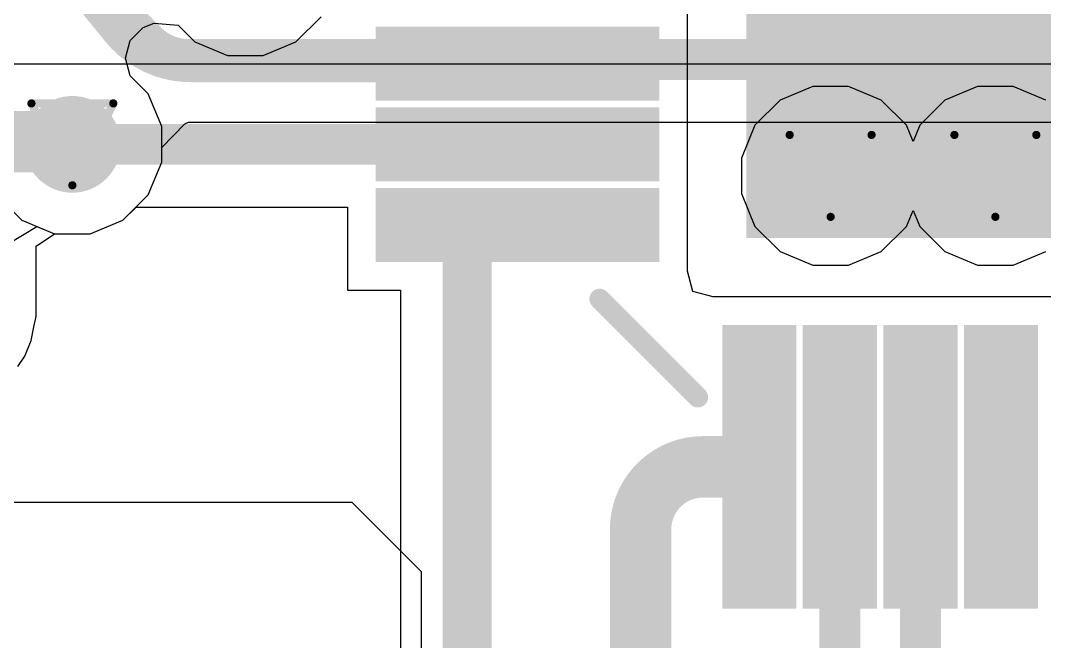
# Model space of a CAD drawing. Header units: inches. Extents: x 0 to 12.2, y 0 to 7.
# Drawn here: x 2.5551 to 2.8052, y 1.3911 to 1.5427 of the extents above; entities that cross this region are included whole.
import ezdxf

# ---------------------------------------------------------------- set-up
doc = ezdxf.new("R2010")
doc.units = ezdxf.units.IN
doc.header["$MEASUREMENT"] = 0
for name, color, linetype in [('Bottom Layer', 5, 'Continuous'), ('Drill Drawing', 1, 'Continuous'), ('Layer 1', 16, 'Continuous'), ('Layer 2', 76, 'Continuous'), ('Top Layer', 1, 'Continuous'), ('Top Overlay', 2, 'Continuous'), ('Top Paste', 8, 'Continuous'), ('Top Solder', 216, 'Continuous'), ('Via Holes', 16, 'Continuous')]:
    doc.layers.add(name, color=color, linetype=linetype)

# ---------------------------------------------------------------- blocks, each defined once
blk = doc.blocks.new('48_HTQFP__7_7__18')
at = {"layer": 'Top Layer'}
for points in [[(-0.10827, 0.10827), (0.10827, 0.10827), (0.10827, -0.10827), (-0.10827, -0.10827)], [(0.13583, -0.04331), (0.19882, -0.04331), (0.19882, -0.05512), (0.13583, -0.05512)], [(0.13583, -0.06299), (0.19882, -0.06299), (0.19882, -0.0748), (0.13583, -0.0748)], [(0.13583, -0.08268), (0.19882, -0.08268), (0.19882, -0.09449), (0.13583, -0.09449)], [(0.13583, -0.10236), (0.19882, -0.10236), (0.19882, -0.11417), (0.13583, -0.11417)], [(0.06299, -0.13583), (0.0748, -0.13583), (0.0748, -0.19882), (0.06299, -0.19882)], [(0.08268, -0.13583), (0.09449, -0.13583), (0.09449, -0.19882), (0.08268, -0.19882)], [(0.10236, -0.13583), (0.11417, -0.13583), (0.11417, -0.19882), (0.10236, -0.19882)]]:
    blk.add_hatch(color=1, dxfattribs=at).paths.add_polyline_path(points)
at = {"layer": 'Top Paste'}
for points in [[(-0.10827, 0.10827), (0.10827, 0.10827), (0.10827, -0.10827), (-0.10827, -0.10827)], [(0.13583, -0.04331), (0.19882, -0.04331), (0.19882, -0.05512), (0.13583, -0.05512)], [(0.13583, -0.06299), (0.19882, -0.06299), (0.19882, -0.0748), (0.13583, -0.0748)], [(0.13583, -0.08268), (0.19882, -0.08268), (0.19882, -0.09449), (0.13583, -0.09449)], [(0.13583, -0.10236), (0.19882, -0.10236), (0.19882, -0.11417), (0.13583, -0.11417)], [(0.06299, -0.13583), (0.0748, -0.13583), (0.0748, -0.19882), (0.06299, -0.19882)], [(0.08268, -0.13583), (0.09449, -0.13583), (0.09449, -0.19882), (0.08268, -0.19882)], [(0.10236, -0.13583), (0.11417, -0.13583), (0.11417, -0.19882), (0.10236, -0.19882)]]:
    blk.add_hatch(color=8, dxfattribs=at).paths.add_polyline_path(points)
at = {"layer": 'Top Solder'}
for points in [[(-0.11142, 0.11142), (0.11142, 0.11142), (0.11142, -0.11142), (-0.11142, -0.11142)], [(0.13268, -0.04016), (0.20197, -0.04016), (0.20197, -0.05827), (0.13268, -0.05827)], [(0.13268, -0.05984), (0.20197, -0.05984), (0.20197, -0.07795), (0.13268, -0.07795)], [(0.13268, -0.07953), (0.20197, -0.07953), (0.20197, -0.09764), (0.13268, -0.09764)], [(0.13268, -0.09921), (0.20197, -0.09921), (0.20197, -0.11732), (0.13268, -0.11732)], [(0.05984, -0.13268), (0.07795, -0.13268), (0.07795, -0.20197), (0.05984, -0.20197)], [(0.07953, -0.13268), (0.09764, -0.13268), (0.09764, -0.20197), (0.07953, -0.20197)], [(0.09921, -0.13268), (0.11732, -0.13268), (0.11732, -0.20197), (0.09921, -0.20197)]]:
    blk.add_hatch(color=216, dxfattribs=at).paths.add_polyline_path(points)
at = {"layer": 'Top Overlay'}
blk.add_lwpolyline([(0.12632, -0.14727, 0.005, 0.005, 0), (0.15032, -0.12327, 0.005, 0.005, 0)], format="xyseb", dxfattribs=at)
for points in [[(0.14907, -0.12327, 0.0025, 0.0025, 1), (0.15157, -0.12327, 0.0025, 0.0025, 1)], [(0.12507, -0.14727, 0.0025, 0.0025, 1), (0.12757, -0.14727, 0.0025, 0.0025, 1)]]:
    blk.add_lwpolyline(points, format="xyseb", close=True, dxfattribs=at)

msp = doc.modelspace()

# ---------------------------------------------------------------- hatches: boundary and pattern name
at = {"layer": 'Bottom Layer'}
h = msp.add_hatch(color=5, dxfattribs=at)
edge = h.paths.add_edge_path()
edge.add_arc((2.56773, 1.51247), 0.01181, 0, 360)
h = msp.add_hatch(color=5, dxfattribs=at)
edge = h.paths.add_edge_path()
edge.add_arc((2.75294, 1.50477), 0.01181, 0, 360)
h = msp.add_hatch(color=5, dxfattribs=at)
edge = h.paths.add_edge_path()
edge.add_arc((2.79318, 1.50477), 0.01181, 0, 360)
at = {"layer": 'Layer 1'}
h = msp.add_hatch(color=16, dxfattribs=at)
edge = h.paths.add_edge_path()
edge.add_arc((2.56773, 1.51247), 0.01181, 0, 360)
h = msp.add_hatch(color=16, dxfattribs=at)
edge = h.paths.add_edge_path()
edge.add_arc((2.75294, 1.50477), 0.01181, 0, 360)
h = msp.add_hatch(color=16, dxfattribs=at)
edge = h.paths.add_edge_path()
edge.add_arc((2.79318, 1.50477), 0.01181, 0, 360)
at = {"layer": 'Layer 2'}
h = msp.add_hatch(color=76, dxfattribs=at)
edge = h.paths.add_edge_path()
edge.add_arc((2.56773, 1.51247), 0.01181, 0, 360)
h = msp.add_hatch(color=76, dxfattribs=at)
edge = h.paths.add_edge_path()
edge.add_arc((2.75294, 1.50477), 0.01181, 0, 360)
h = msp.add_hatch(color=76, dxfattribs=at)
edge = h.paths.add_edge_path()
edge.add_arc((2.79318, 1.50477), 0.01181, 0, 360)
at = {"layer": 'Top Layer'}
h = msp.add_hatch(color=1, dxfattribs=at)
edge = h.paths.add_edge_path()
edge.add_arc((2.56773, 1.51247), 0.01181, 0, 360)
h = msp.add_hatch(color=1, dxfattribs=at)
edge = h.paths.add_edge_path()
edge.add_arc((2.75294, 1.50477), 0.01181, 0, 360)
h = msp.add_hatch(color=1, dxfattribs=at)
edge = h.paths.add_edge_path()
edge.add_arc((2.79318, 1.50477), 0.01181, 0, 360)
at = {"layer": 'Via Holes'}
h = msp.add_hatch(color=7, dxfattribs=at)
edge = h.paths.add_edge_path()
edge.add_arc((2.56773, 1.51247), 0.00591, 0, 360)
h = msp.add_hatch(color=7, dxfattribs=at)
edge = h.paths.add_edge_path()
edge.add_arc((2.75294, 1.50477), 0.00591, 0, 360)
h = msp.add_hatch(color=7, dxfattribs=at)
edge = h.paths.add_edge_path()
edge.add_arc((2.79318, 1.50477), 0.00591, 0, 360)

# ---------------------------------------------------------------- linework, layer by layer
at = {"layer": 'Bottom Layer'}
for p, q in [((2.58954, 1.51172), (2.59517, 1.51752)), ((2.59517, 1.51752), (2.5961, 1.51788)), ((2.5961, 1.51788), (2.59619, 1.51786)), ((2.59619, 1.51786), (2.89569, 1.51786)), ((2.58954, 1.50813), (2.58954, 1.51172)), ((2.58622, 1.50011), (2.58954, 1.50813)), ((2.58009, 1.49398), (2.58622, 1.50011)), ((2.57207, 1.49066), (2.58009, 1.49398)), ((2.55885, 1.48762), (2.5634, 1.49066)), ((2.5634, 1.49066), (2.57207, 1.49066)), ((2.55885, 1.47255), (2.55885, 1.48762)), ((2.55885, 1.47045), (2.55885, 1.47255)), ((2.55834, 1.46791), (2.55885, 1.47045)), ((2.55885, 1.47045), (2.55885, 1.47045)), ((2.55885, 1.47045), (2.55885, 1.47045)), ((2.55768, 1.4646), (2.55834, 1.46791)), ((2.55608, 1.46072), (2.55768, 1.4646)), ((2.55768, 1.4646), (2.55768, 1.4646)), ((2.55441, 1.45823), (2.55608, 1.46072)), ((2.55608, 1.46072), (2.55608, 1.46072)), ((2.55608, 1.46072), (2.55608, 1.46072))]:
    msp.add_line(p, q, dxfattribs=at)
for points in [[(2.56773, 1.55557, 0.01, 0.01, 0), (2.58588, 1.53742, 0.01, 0.01, 0)], [(2.59619, 1.53316, 0.01, 0.01, -0.198704), (2.58588, 1.53742, 0.01, 0.01, 0)], [(2.59619, 1.53316, 0.01, 0.01, 0), (2.89569, 1.53316, 0.01, 0.01, 0)]]:
    msp.add_lwpolyline(points, format="xyseb", dxfattribs=at)
for points in [[(2.58338, 1.53742, 0.005, 0.005, 1), (2.58838, 1.53742, 0.005, 0.005, 1)], [(2.58338, 1.53742, 0.005, 0.005, 1), (2.58838, 1.53742, 0.005, 0.005, 1)], [(2.59369, 1.53316, 0.005, 0.005, 1), (2.59869, 1.53316, 0.005, 0.005, 1)], [(2.59369, 1.53316, 0.005, 0.005, 1), (2.59869, 1.53316, 0.005, 0.005, 1)]]:
    msp.add_lwpolyline(points, format="xyseb", close=True, dxfattribs=at)
at = {"layer": 'Drill Drawing'}
for points in [[(2.55773, 1.52247, 0.002, 0.002, 0), (2.57773, 1.52247, 0.002, 0.002, 0)], [(2.55773, 1.52247, 0.002, 0.002, 0), (2.56773, 1.50247, 0.002, 0.002, 0)], [(2.56773, 1.50247, 0.002, 0.002, 0), (2.57773, 1.52247, 0.002, 0.002, 0)], [(2.74294, 1.51477, 0.002, 0.002, 0), (2.76294, 1.51477, 0.002, 0.002, 0)], [(2.74294, 1.51477, 0.002, 0.002, 0), (2.75294, 1.49477, 0.002, 0.002, 0)], [(2.75294, 1.49477, 0.002, 0.002, 0), (2.76294, 1.51477, 0.002, 0.002, 0)], [(2.78318, 1.51477, 0.002, 0.002, 0), (2.80318, 1.51477, 0.002, 0.002, 0)], [(2.78318, 1.51477, 0.002, 0.002, 0), (2.79318, 1.49477, 0.002, 0.002, 0)], [(2.79318, 1.49477, 0.002, 0.002, 0), (2.80318, 1.51477, 0.002, 0.002, 0)]]:
    msp.add_lwpolyline(points, format="xyseb", dxfattribs=at)
for points in [[(2.55723, 1.52247, 0.001, 0.001, 1), (2.55823, 1.52247, 0.001, 0.001, 1)], [(2.55723, 1.52247, 0.001, 0.001, 1), (2.55823, 1.52247, 0.001, 0.001, 1)], [(2.57723, 1.52247, 0.001, 0.001, 1), (2.57823, 1.52247, 0.001, 0.001, 1)], [(2.57723, 1.52247, 0.001, 0.001, 1), (2.57823, 1.52247, 0.001, 0.001, 1)], [(2.74244, 1.51477, 0.001, 0.001, 1), (2.74344, 1.51477, 0.001, 0.001, 1)], [(2.74244, 1.51477, 0.001, 0.001, 1), (2.74344, 1.51477, 0.001, 0.001, 1)], [(2.76244, 1.51477, 0.001, 0.001, 1), (2.76344, 1.51477, 0.001, 0.001, 1)], [(2.76244, 1.51477, 0.001, 0.001, 1), (2.76344, 1.51477, 0.001, 0.001, 1)], [(2.78268, 1.51477, 0.001, 0.001, 1), (2.78368, 1.51477, 0.001, 0.001, 1)], [(2.78268, 1.51477, 0.001, 0.001, 1), (2.78368, 1.51477, 0.001, 0.001, 1)], [(2.80268, 1.51477, 0.001, 0.001, 1), (2.80368, 1.51477, 0.001, 0.001, 1)], [(2.80268, 1.51477, 0.001, 0.001, 1), (2.80368, 1.51477, 0.001, 0.001, 1)], [(2.56723, 1.50247, 0.001, 0.001, 1), (2.56823, 1.50247, 0.001, 0.001, 1)], [(2.56723, 1.50247, 0.001, 0.001, 1), (2.56823, 1.50247, 0.001, 0.001, 1)], [(2.75244, 1.49477, 0.001, 0.001, 1), (2.75344, 1.49477, 0.001, 0.001, 1)], [(2.75244, 1.49477, 0.001, 0.001, 1), (2.75344, 1.49477, 0.001, 0.001, 1)], [(2.79268, 1.49477, 0.001, 0.001, 1), (2.79368, 1.49477, 0.001, 0.001, 1)], [(2.79268, 1.49477, 0.001, 0.001, 1), (2.79368, 1.49477, 0.001, 0.001, 1)]]:
    msp.add_lwpolyline(points, format="xyseb", close=True, dxfattribs=at)
at = {"layer": 'Layer 1'}
for p, q in [((2.62235, 1.53748), (2.62849, 1.54361)), ((2.58182, 1.53782), (2.58501, 1.54101)), ((2.58501, 1.54101), (2.58771, 1.54209)), ((2.58771, 1.54209), (2.59354, 1.54158)), ((2.59354, 1.54158), (2.59765, 1.53748)), ((2.58074, 1.53352), (2.58182, 1.53782)), ((2.59765, 1.53748), (2.60566, 1.53416)), ((2.61434, 1.53416), (2.62235, 1.53748)), ((2.58182, 1.52922), (2.58074, 1.53352)), ((2.60566, 1.53416), (2.61434, 1.53416)), ((2.58622, 1.52482), (2.58182, 1.52922)), ((2.58954, 1.51681), (2.58622, 1.52482)), ((2.58954, 1.50813), (2.58954, 1.51681)), ((2.58622, 1.50011), (2.58954, 1.50813)), ((2.54924, 1.50011), (2.55538, 1.49398)), ((2.58009, 1.49398), (2.58622, 1.50011)), ((2.55538, 1.49398), (2.5634, 1.49066)), ((2.57207, 1.49066), (2.58009, 1.49398)), ((2.5634, 1.49066), (2.57207, 1.49066))]:
    msp.add_line(p, q, dxfattribs=at)
at = {"layer": 'Layer 2'}
for p, q in [((2.55139, 1.53216), (2.85678, 1.53216)), ((2.7486, 1.52658), (2.74058, 1.52326)), ((2.75728, 1.52658), (2.7486, 1.52658)), ((2.76529, 1.52326), (2.75728, 1.52658)), ((2.78884, 1.52658), (2.78083, 1.52326)), ((2.79752, 1.52658), (2.78884, 1.52658)), ((2.80554, 1.52326), (2.79752, 1.52658)), ((2.74058, 1.52326), (2.73445, 1.51712)), ((2.77143, 1.51712), (2.76529, 1.52326)), ((2.78083, 1.52326), (2.77469, 1.51712)), ((2.73445, 1.51712), (2.73113, 1.5091)), ((2.77306, 1.51318), (2.77143, 1.51712)), ((2.77469, 1.51712), (2.77306, 1.51318)), ((2.73113, 1.5091), (2.73113, 1.50043)), ((2.73113, 1.50043), (2.73445, 1.49241)), ((2.77143, 1.49241), (2.77306, 1.49635)), ((2.77306, 1.49635), (2.77469, 1.49241)), ((2.73445, 1.49241), (2.74058, 1.48627)), ((2.76529, 1.48627), (2.77143, 1.49241)), ((2.77469, 1.49241), (2.78083, 1.48627)), ((2.74058, 1.48627), (2.7486, 1.48295)), ((2.75728, 1.48295), (2.76529, 1.48627)), ((2.78083, 1.48627), (2.78884, 1.48295)), ((2.79752, 1.48295), (2.80554, 1.48627)), ((2.7486, 1.48295), (2.75728, 1.48295)), ((2.78884, 1.48295), (2.79752, 1.48295)), ((2.63608, 1.425), (2.55248, 1.425)), ((2.653, 1.40808), (2.63608, 1.425)), ((2.653, 1.24575), (2.653, 1.40808))]:
    msp.add_line(p, q, dxfattribs=at)
at = {"layer": 'Top Layer'}
for p, q in [((2.71796, 1.51625), (2.71796, 1.54806)), ((2.71796, 1.48154), (2.71796, 1.51625)), ((2.58009, 1.49398), (2.58329, 1.49717)), ((2.58329, 1.49717), (2.63497, 1.49717)), ((2.63497, 1.49717), (2.63497, 1.47688)), ((2.57207, 1.49066), (2.58009, 1.49398)), ((2.55206, 1.48815), (2.55906, 1.49245)), ((2.55906, 1.49245), (2.5634, 1.49066)), ((2.5634, 1.49066), (2.57207, 1.49066)), ((2.71927, 1.47653), (2.71796, 1.48154)), ((2.63497, 1.47688), (2.64784, 1.47688)), ((2.64784, 1.47688), (2.64784, 1.34398)), ((2.72427, 1.47522), (2.71927, 1.47653)), ((2.83016, 1.47522), (2.72427, 1.47522))]:
    msp.add_line(p, q, dxfattribs=at)
for points in [[(2.56773, 1.55457, 0.009, 0.009, 0), (2.57925, 1.54042, 0.009, 0.009, 0)], [(2.59664, 1.53215, 0.009, 0.009, -0.225601), (2.57925, 1.54042, 0.009, 0.009, 0)], [(2.59664, 1.53215, 0.009, 0.009, 0), (2.67646, 1.53215, 0.009, 0.009, 0)], [(2.53104, 1.51312, 0.015, 0.015, 0), (2.56708, 1.51312, 0.015, 0.015, 0)], [(2.56708, 1.51312, 0.015, 0.015, 0), (2.56773, 1.51247, 0.015, 0.015, 0)], [(2.56773, 1.51247, 0.01, 0.01, 0), (2.67646, 1.51247, 0.01, 0.01, 0)], [(2.66416, 1.30224, 0.012, 0.012, 0), (2.66416, 1.49038, 0.012, 0.012, 0)], [(2.66416, 1.49038, 0.007, 0.007, 0), (2.66656, 1.49278, 0.007, 0.007, 0)], [(2.66656, 1.49278, 0.007, 0.007, 0), (2.67646, 1.49278, 0.007, 0.007, 0)], [(2.70652, 1.41846, 0.015, 0.015, -0.414214), (2.72178, 1.43373, 0.015, 0.015, 0)], [(2.72178, 1.43373, 0.015, 0.015, 0), (2.7322, 1.43373, 0.015, 0.015, 0)], [(2.7552, 1.38182, 0.01, 0.01, 0), (2.7552, 1.43373, 0.01, 0.01, 0)], [(2.77489, 1.38182, 0.01, 0.01, 0), (2.77489, 1.43373, 0.01, 0.01, 0)], [(2.70652, 1.365, 0.015, 0.015, 0), (2.70652, 1.41846, 0.015, 0.015, 0)]]:
    msp.add_lwpolyline(points, format="xyseb", dxfattribs=at)
for points in [[(2.577, 1.54042, 0.0045, 0.0045, 1), (2.5815, 1.54042, 0.0045, 0.0045, 1)], [(2.577, 1.54042, 0.0045, 0.0045, 1), (2.5815, 1.54042, 0.0045, 0.0045, 1)], [(2.59439, 1.53215, 0.0045, 0.0045, 1), (2.59889, 1.53215, 0.0045, 0.0045, 1)], [(2.59439, 1.53215, 0.0045, 0.0045, 1), (2.59889, 1.53215, 0.0045, 0.0045, 1)], [(2.67421, 1.53215, 0.0045, 0.0045, 1), (2.67871, 1.53215, 0.0045, 0.0045, 1)], [(2.56333, 1.51312, 0.0075, 0.0075, 1), (2.57083, 1.51312, 0.0075, 0.0075, 1)], [(2.56333, 1.51312, 0.0075, 0.0075, 1), (2.57083, 1.51312, 0.0075, 0.0075, 1)], [(2.56398, 1.51247, 0.0075, 0.0075, 1), (2.57148, 1.51247, 0.0075, 0.0075, 1)], [(2.56523, 1.51247, 0.005, 0.005, 1), (2.57023, 1.51247, 0.005, 0.005, 1)], [(2.67396, 1.51247, 0.005, 0.005, 1), (2.67896, 1.51247, 0.005, 0.005, 1)], [(2.66116, 1.49038, 0.006, 0.006, 1), (2.66716, 1.49038, 0.006, 0.006, 1)], [(2.66481, 1.49278, 0.0035, 0.0035, 1), (2.66831, 1.49278, 0.0035, 0.0035, 1)], [(2.66481, 1.49278, 0.0035, 0.0035, 1), (2.66831, 1.49278, 0.0035, 0.0035, 1)], [(2.67471, 1.49278, 0.0035, 0.0035, 1), (2.67821, 1.49278, 0.0035, 0.0035, 1)], [(2.66241, 1.49038, 0.0035, 0.0035, 1), (2.66591, 1.49038, 0.0035, 0.0035, 1)], [(2.71803, 1.43373, 0.0075, 0.0075, 1), (2.72553, 1.43373, 0.0075, 0.0075, 1)], [(2.71803, 1.43373, 0.0075, 0.0075, 1), (2.72553, 1.43373, 0.0075, 0.0075, 1)], [(2.72845, 1.43373, 0.0075, 0.0075, 1), (2.73595, 1.43373, 0.0075, 0.0075, 1)], [(2.7527, 1.43373, 0.005, 0.005, 1), (2.7577, 1.43373, 0.005, 0.005, 1)], [(2.77239, 1.43373, 0.005, 0.005, 1), (2.77739, 1.43373, 0.005, 0.005, 1)], [(2.70277, 1.41846, 0.0075, 0.0075, 1), (2.71027, 1.41846, 0.0075, 0.0075, 1)], [(2.70277, 1.41846, 0.0075, 0.0075, 1), (2.71027, 1.41846, 0.0075, 0.0075, 1)]]:
    msp.add_lwpolyline(points, format="xyseb", close=True, dxfattribs=at)

# ---------------------------------------------------------------- block references
at = {"rotation": 270}
msp.add_blockref('48_HTQFP__7_7__18', (2.84378, 1.60105), dxfattribs=at)

doc.saveas('drawing.dxf')
